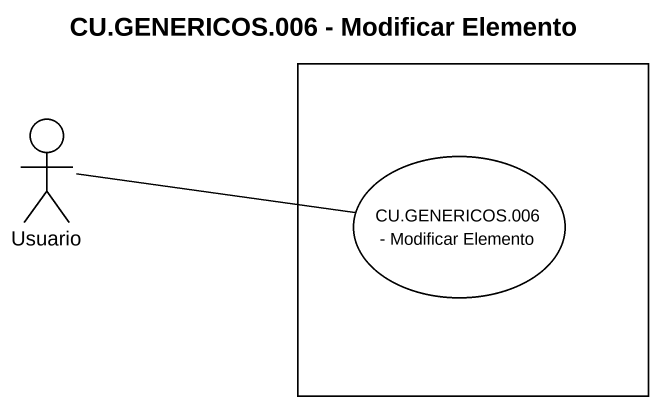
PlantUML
@startuml
title CU.GENERICOS.006 - Modificar Elemento
actor Usuario
rectangle " " as rectangle1 {
  usecase "CU.GENERICOS.006 - Modificar Elemento" as CU_GENERICOS_006_Modificar
}
Usuario -right- CU_GENERICOS_006_Modificar
@enduml
